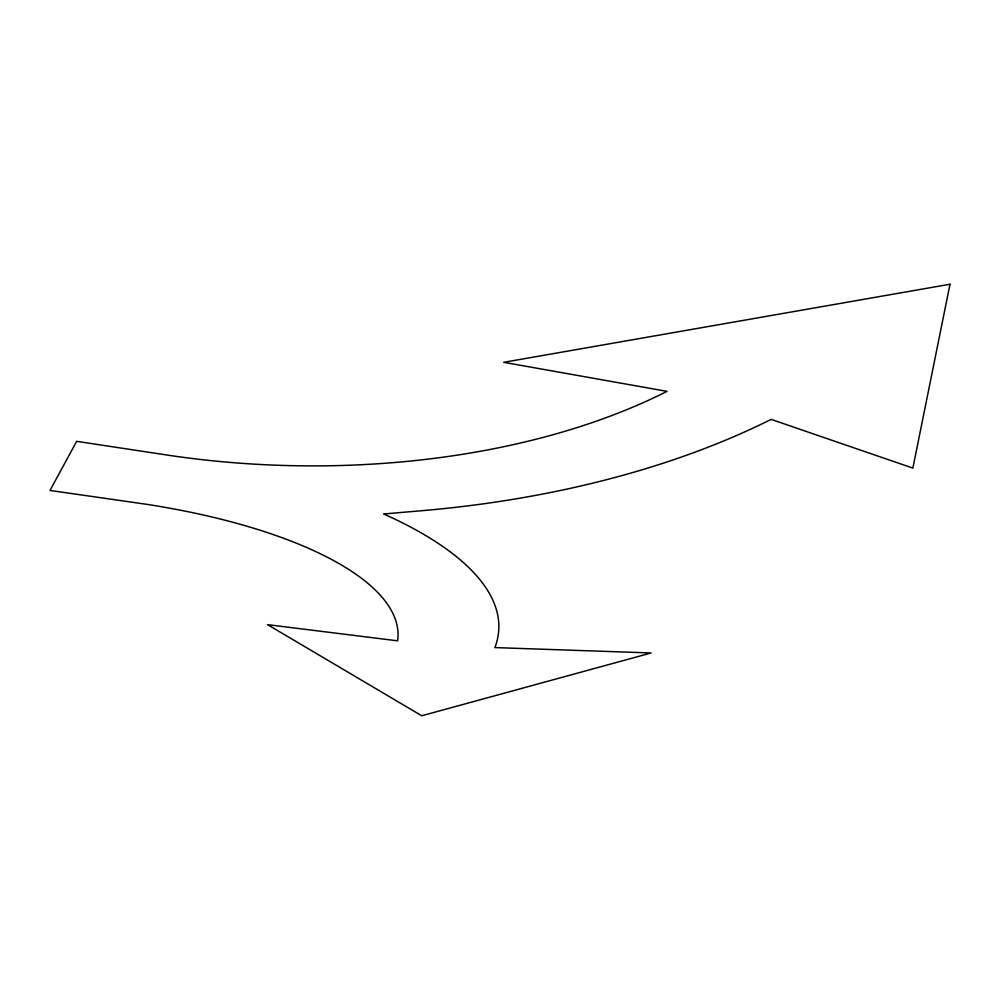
<?xml version="1.0" encoding="UTF-8"?>
<svg xmlns="http://www.w3.org/2000/svg" width="1000" height="1000" viewBox="0 0 1000 1000"><rect width="100%" height="100%" fill="white"/><g stroke="black" fill="none" stroke-linecap="round" stroke-linejoin="round"><path stroke-width="1.5" d="M950 284.237L912.862 468.1L771.15 419.387A702.625 384.725 1.7 0 1 423.275 510.575L383.675 513.975A467.537 162.913 3 0 1 494.888 647.588L651.15 652.962L421.75 715.763L267.538 624.65L397.612 640.837A359.825 124.438 3 0 0 147.938 504.5L50 490.45L76.662 441.337L166.412 454.938A535.15 287.663 1.6 0 0 667.013 391.362L503.688 362.312L950 284.237"/></g></svg>
